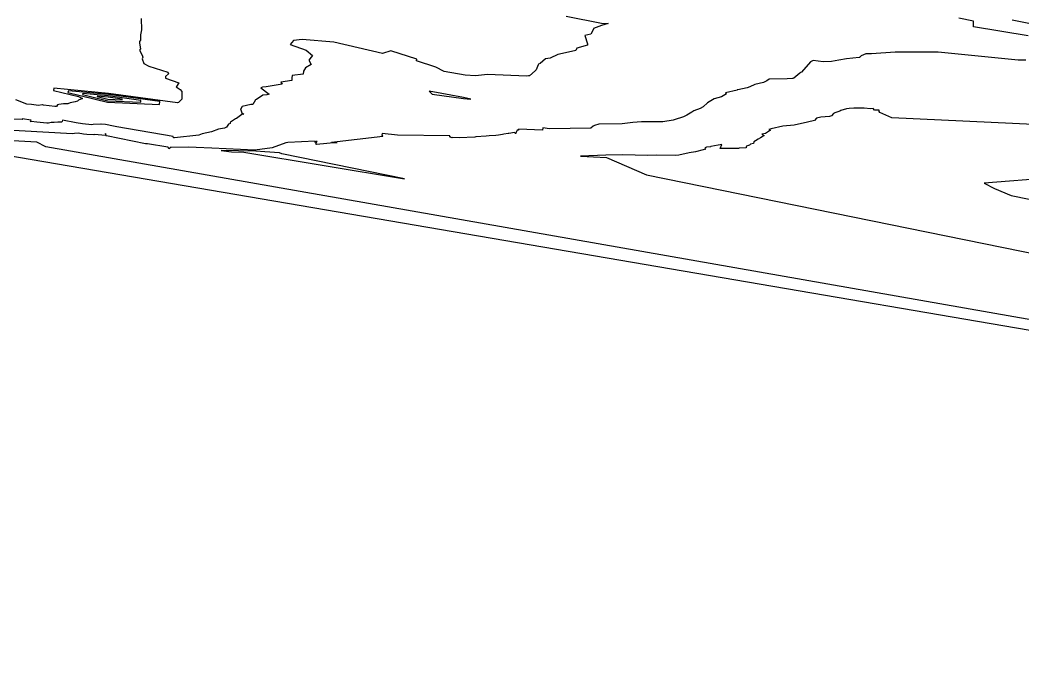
# Model space of a CAD drawing. Header units: metres. Extents: x 706349 to 713144, y 2649082 to 2655455.
# Drawn here: x 711806.2 to 712097, y 2651589.3 to 2651778.8 of the extents above; entities that cross this region are included whole.
import ezdxf

# ---------------------------------------------------------------- set-up
doc = ezdxf.new("R2010")
doc.units = ezdxf.units.M
for name, color, linetype in [('C-TINN-BNDY', 110, 'Continuous'), ('C-TOPO-MAJR', 9, 'Continuous'), ('C-TOPO-MINR', 8, 'Continuous')]:
    doc.layers.add(name, color=color, linetype=linetype)

msp = doc.modelspace()

# ---------------------------------------------------------------- linework, layer by layer
at = {"layer": 'C-TINN-BNDY', "color": 110, "linetype": 'Continuous', "lineweight": -3, "flags": 128}
msp.add_lwpolyline([(712681.07, 2651589.31), (711779.64, 2651743.41), (711777.72, 2651743.7), (711728.81, 2651751.11), (711728.46, 2651751.17), (708979.69, 2651949.91)], dxfattribs=at)
at = {"layer": 'C-TOPO-MAJR', "color": 9, "linetype": 'Continuous', "lineweight": -3, "flags": 128}
for points in [[(711964.52, 2651779.91), (711974.78, 2651777.95), (711976.72, 2651777.78), (711974.75, 2651777.26), (711972.44, 2651776.37), (711972.43, 2651776.14), (711971.74, 2651774.72), (711969.93, 2651774.38), (711970.74, 2651771.91), (711970.73, 2651771.54), (711967.68, 2651770.65), (711967.33, 2651769.99), (711964.33, 2651769.27), (711962.14, 2651768.85), (711959.92, 2651767.81), (711958.56, 2651767.54), (711957.03, 2651766.17), (711956.51, 2651766), (711956.43, 2651765.84), (711955.81, 2651764.34), (711955.64, 2651764.22), (711955.53, 2651764.11), (711953.96, 2651762.67), (711953.8, 2651762.64), (711953.66, 2651762.63), (711953.07, 2651762.54), (711941.77, 2651763.07), (711938.23, 2651762.62), (711935.26, 2651762.8), (711929.17, 2651763.91), (711926.79, 2651765.12), (711921.2, 2651767.03), (711921.23, 2651767.49), (711913.71, 2651769.91), (711911.32, 2651769.14), (711897.18, 2651772.39), (711888.06, 2651773.18), (711885.49, 2651772.86), (711884.57, 2651771.74), (711889.19, 2651770.09), (711891.05, 2651768.58), (711890.63, 2651768.05), (711889.92, 2651767.14), (711890.66, 2651765.88), (711888.95, 2651764.93), (711888.44, 2651764.01), (711888.31, 2651763.12), (711885.15, 2651762.74), (711885.06, 2651762.02), (711884.98, 2651761.33), (711881.83, 2651760.76), (711882.19, 2651760.21), (711877.62, 2651759.46), (711876.47, 2651759.33), (711876.03, 2651759.18), (711878.49, 2651757.37), (711877.75, 2651757.16), (711876.64, 2651757.08), (711874.81, 2651755.82), (711874.47, 2651755.71), (711873.76, 2651754.38), (711873.12, 2651754.32), (711870.58, 2651753.77), (711870.19, 2651753.1), (711870.17, 2651753.08), (711870.16, 2651753.05), (711870.54, 2651751.96), (711871.15, 2651751.49), (711870.54, 2651751.41), (711868.96, 2651750.26), (711868.66, 2651750.18), (711867.27, 2651749.19), (711867.15, 2651749.02), (711867.19, 2651748.85), (711866.64, 2651748.66), (711866.1, 2651747.74), (711865.49, 2651747.51), (711863.74, 2651747.15), (711861.7, 2651746.43), (711859, 2651745.87), (711858.05, 2651745.47), (711850.96, 2651744.72), (711850.73, 2651744.72), (711850.65, 2651745.02), (711834.29, 2651747.89), (711833.32, 2651748.09), (711830.98, 2651748.52), (711829.77, 2651748.6), (711829.63, 2651748.59), (711827.39, 2651748.51), (711827.07, 2651748.48), (711824.37, 2651748.71), (711822.5, 2651749.01), (711818.53, 2651749.83), (711818.46, 2651749.45), (711818.37, 2651749.24), (711817.15, 2651749.21), (711816.09, 2651749.08), (711815.21, 2651749.16), (711814.52, 2651748.9), (711814.01, 2651748.93), (711811.07, 2651749.24), (711809.48, 2651749.45), (711809.33, 2651749.37), (711809.21, 2651749.33), (711809.34, 2651749.47), (711809.38, 2651749.56), (711809.38, 2651749.59), (711809.5, 2651749.76), (711806.89, 2651750.22), (711807.05, 2651749.99), (711795.28, 2651750.05)], [(712098.47, 2651774.21), (712082.66, 2651776.82), (712082.69, 2651777.22), (712082.61, 2651778.53), (712078.39, 2651779.33)]]:
    msp.add_lwpolyline(points, dxfattribs=at)
for points in [[(711831.84, 2651757.19), (711820.23, 2651758.32), (711820.13, 2651757.83), (711831.63, 2651755.02), (711846.68, 2651754.33), (711846.72, 2651755.16), (711831.84, 2651757.19)], [(711925.73, 2651757.36), (711934.79, 2651756.07), (711936.96, 2651755.87), (711934.81, 2651756.4), (711924.84, 2651758.2), (711925.73, 2651757.36)]]:
    msp.add_lwpolyline(points, close=True, dxfattribs=at)
at = {"layer": 'C-TOPO-MINR', "color": 8, "linetype": 'Continuous', "lineweight": -3, "flags": 128}
for points, elevation in [([(711841.35, 2651779.3), (711841.47, 2651775.94), (711841.22, 2651775.02), (711841.12, 2651774.57), (711841.17, 2651772.98), (711840.85, 2651772.56), (711840.87, 2651772.1), (711841.18, 2651770.51), (711840.82, 2651770.11), (711841.61, 2651768.62), (711841.81, 2651768.07), (711841.68, 2651767.59), (711842.15, 2651766.25), (711843.61, 2651765.48), (711849.09, 2651763.7), (711849.28, 2651763.24), (711848.43, 2651762.43), (711848.39, 2651761.99), (711852.28, 2651760.57), (711851.57, 2651759.58), (711851.53, 2651759.47), (711852.69, 2651758.7), (711853.16, 2651758.12), (711853.15, 2651758.08), (711853.11, 2651756.98), (711853.09, 2651755.85), (711853.06, 2651755.79), (711852.16, 2651754.94), (711851.84, 2651754.83), (711831.87, 2651757.56), (711816.03, 2651759.11), (711815.89, 2651758.43), (711823.15, 2651756.66), (711824.37, 2651756.06), (711823.22, 2651755.57), (711822.93, 2651755.28), (711822.18, 2651755.06), (711820.76, 2651754.84), (711820.09, 2651754.56), (711818.81, 2651754.5), (711817.48, 2651754.33), (711817.07, 2651754.23), (711816.76, 2651753.76), (711816.33, 2651753.71), (711813.04, 2651754.14), (711812.7, 2651754.24), (711812.64, 2651754.25), (711811.58, 2651754.04), (711809.52, 2651754.37), (711808.15, 2651754.48), (711804.97, 2651755.68)], -2), ([(712098.67, 2651777.83), (712093.84, 2651778.81)], -2), ([(712097.82, 2651767.2), (712095.59, 2651767.2), (712072.43, 2651769.48), (712072.41, 2651769.47), (712059.95, 2651769.54), (712053.06, 2651769.04), (712051.42, 2651769.04), (712050.03, 2651768.4), (712049.63, 2651767.93), (712049.49, 2651767.91), (712045.79, 2651767.56), (712043.61, 2651767.23), (712041.43, 2651766.83), (712039.07, 2651766.71), (712036.14, 2651767.12), (712035.35, 2651766.74), (712032.81, 2651763.71), (712032.47, 2651763.59), (712032.29, 2651763.46), (712030.55, 2651761.94), (712030.29, 2651761.91), (712030.13, 2651761.87), (712028.64, 2651761.73), (712023.36, 2651761.63), (712022.7, 2651761.21), (712021.75, 2651760.71), (712019.21, 2651760.17), (712017.83, 2651759.44), (712017, 2651759.16), (712014.35, 2651758.58), (712014.14, 2651758.54), (712014.13, 2651758.52), (712010.71, 2651757.74), (712010.99, 2651757.41), (712009.59, 2651756.52), (712007.45, 2651755.94), (712005.55, 2651754.85), (712004.26, 2651753.63), (712003.43, 2651753.16), (712001.58, 2651752.5), (712000.97, 2651752.14), (711999.49, 2651751.28), (711998.92, 2651751), (711998.58, 2651750.74), (711995.9, 2651749.92), (711995.55, 2651749.81), (711992.58, 2651749.34), (711986.4, 2651749.32), (711983.87, 2651749.14), (711980.77, 2651748.77), (711974.05, 2651748.65), (711972.74, 2651748.28), (711972.4, 2651748.01), (711971.66, 2651747.45), (711959.7, 2651747.28), (711957.81, 2651747.55), (711957.65, 2651746.88), (711950.86, 2651747.15), (711950.62, 2651746.93), (711950.3, 2651746.92), (711950.11, 2651746.49), (711949.98, 2651746), (711949.97, 2651745.89), (711949.9, 2651745.92), (711949.57, 2651746.18), (711949.57, 2651746.17), (711949.56, 2651746.18), (711947.93, 2651745.96), (711947.76, 2651745.92), (711946.5, 2651745.69), (711946.13, 2651745.61), (711944.91, 2651745.46), (711944.16, 2651745.36), (711942.21, 2651745.29), (711941.36, 2651745.14), (711938.36, 2651745.01), (711938.09, 2651744.88), (711933.49, 2651744.69), (711931.5, 2651744.74), (711931.4, 2651744.66), (711931.39, 2651744.66), (711931.26, 2651744.81), (711931.1, 2651744.87), (711930.89, 2651744.85), (711930.85, 2651745), (711930.85, 2651745.21), (711915.62, 2651745.45), (711911.21, 2651745.91), (711911.14, 2651745.46), (711911.28, 2651745.16), (711911.37, 2651745.02), (711896.48, 2651743.35), (711898.16, 2651743.33), (711892.14, 2651742.72), (711892.1, 2651742.78), (711892.12, 2651742.81), (711891.98, 2651742.97), (711892.4, 2651743.75), (711891.82, 2651743.31), (711891.79, 2651743.49), (711891.78, 2651743.69), (711883.85, 2651743.32), (711883.3, 2651743.18), (711879.3, 2651741.77), (711874.29, 2651741.11), (711874.29, 2651741.09), (711861.81, 2651741.64), (711857.25, 2651741.88), (711855.16, 2651742), (711850.03, 2651741.88), (711850.08, 2651741.98), (711849.54, 2651741.6), (711849.41, 2651741.53), (711849.35, 2651741.51), (711849.23, 2651741.69), (711849.23, 2651741.85), (711849.14, 2651741.85), (711849.11, 2651741.93), (711843.18, 2651742.98), (711842.57, 2651742.97), (711831.33, 2651745.22), (711831.27, 2651745.16), (711830.98, 2651745.89), (711831.02, 2651745.31), (711831.02, 2651745.31), (711827.79, 2651745.61), (711827.64, 2651745.55), (711825.6, 2651745.67), (711824.62, 2651745.77), (711823.04, 2651745.98), (711822.01, 2651745.94), (711821.46, 2651745.87), (711799.01, 2651747.07)], 2), ([(712102.15, 2651748.49), (712058.92, 2651750.49), (712055.47, 2651752.05), (712055.31, 2651752.3), (712055.31, 2651752.7), (712053.99, 2651752.74), (712053.58, 2651753.21), (712052.8, 2651753.12), (712050.94, 2651753.24), (712048.15, 2651753.28), (712047.99, 2651753.27), (712046.64, 2651753.19), (712045.87, 2651753.06), (712044.23, 2651752.57), (712043.85, 2651752.45), (712042.48, 2651751.95), (712042.04, 2651751.72), (712041.49, 2651751.09), (712040.85, 2651750.84), (712038.36, 2651750.67), (712037.15, 2651750.34), (712036.52, 2651749.71), (712034.49, 2651749.22), (712030.63, 2651748.39), (712027.37, 2651748.05), (712023.94, 2651747.32), (712023.28, 2651747.13), (712023.83, 2651746.89), (712022.3, 2651745.95), (712021.32, 2651745.69), (712021.98, 2651745.37), (712020.86, 2651744.63), (712020.23, 2651744.32), (712019.49, 2651743.8), (712018.94, 2651743.48), (712018.87, 2651743.05), (712018.02, 2651742.8), (712017.69, 2651742.51), (712016.88, 2651742.27), (712016.76, 2651742.06), (712016.77, 2651741.87), (712016.73, 2651741.73), (712014.67, 2651741.72), (712014.52, 2651741.57), (712012.31, 2651741.58), (712009.33, 2651741.59), (712009.32, 2651741.59), (712009.18, 2651741.6), (712009.72, 2651742.7), (712006.47, 2651742.21), (712006.35, 2651742.1), (712005.25, 2651742), (712005.04, 2651741.89), (712004.88, 2651741.74), (712004.71, 2651741.6), (712005.01, 2651741.35), (712004.28, 2651741.15), (712002.01, 2651740.66), (712000.25, 2651740.31), (711997.23, 2651739.68), (711996.27, 2651739.52), (711990.65, 2651739.64), (711988.21, 2651739.56), (711980.91, 2651739.71), (711976.05, 2651739.67), (711968.68, 2651739.32), (711976.26, 2651738.96), (711987.85, 2651734), (712541.86, 2651621.18)], 4), ([(712600.03, 2651604.04), (711813.71, 2651742.06), (711811.14, 2651743.45), (711786.76, 2651744.75)], 4)]:
    msp.add_lwpolyline(points, dxfattribs=dict(at, elevation=elevation))
for points, elevation in [([(711831.8, 2651756.82), (711824.42, 2651757.54), (711824.36, 2651757.23), (711831.67, 2651755.44), (711841.24, 2651755), (711841.27, 2651755.53), (711831.8, 2651756.82)], 2), ([(711831.77, 2651756.45), (711828.62, 2651756.75), (711828.59, 2651756.62), (711831.72, 2651755.86), (711835.81, 2651755.67), (711835.82, 2651755.89), (711831.77, 2651756.45)], 4), ([(711882.17, 2651740.05), (711881.43, 2651740.36), (711877.2, 2651740.57), (711874.61, 2651740.77), (711864.56, 2651741.01), (711867.55, 2651740.63), (711871.12, 2651740.49), (711917.69, 2651732.81), (711882.17, 2651740.05)], 2), ([(712093.53, 2651727.96), (712297.53, 2651686.41), (712209.98, 2651714.4), (712180.79, 2651720.43), (712180.79, 2651720.43), (712180.8, 2651720.43), (712142.92, 2651725.56), (712136.22, 2651725.61), (712136.23, 2651725.62), (712136.06, 2651725.61), (712136.01, 2651725.55), (712136, 2651725.54), (712135.99, 2651725.54), (712135.98, 2651725.55), (712136.03, 2651725.61), (712136.06, 2651725.66), (712136.23, 2651725.89), (712129.58, 2651732.5), (712126.27, 2651732.11), (712105.34, 2651733.08), (712085.69, 2651731.51), (712085.69, 2651731.5), (712088.77, 2651729.99), (712093.53, 2651727.96)], 6)]:
    msp.add_lwpolyline(points, close=True, dxfattribs=dict(at, elevation=elevation))

doc.saveas('drawing.dxf')
